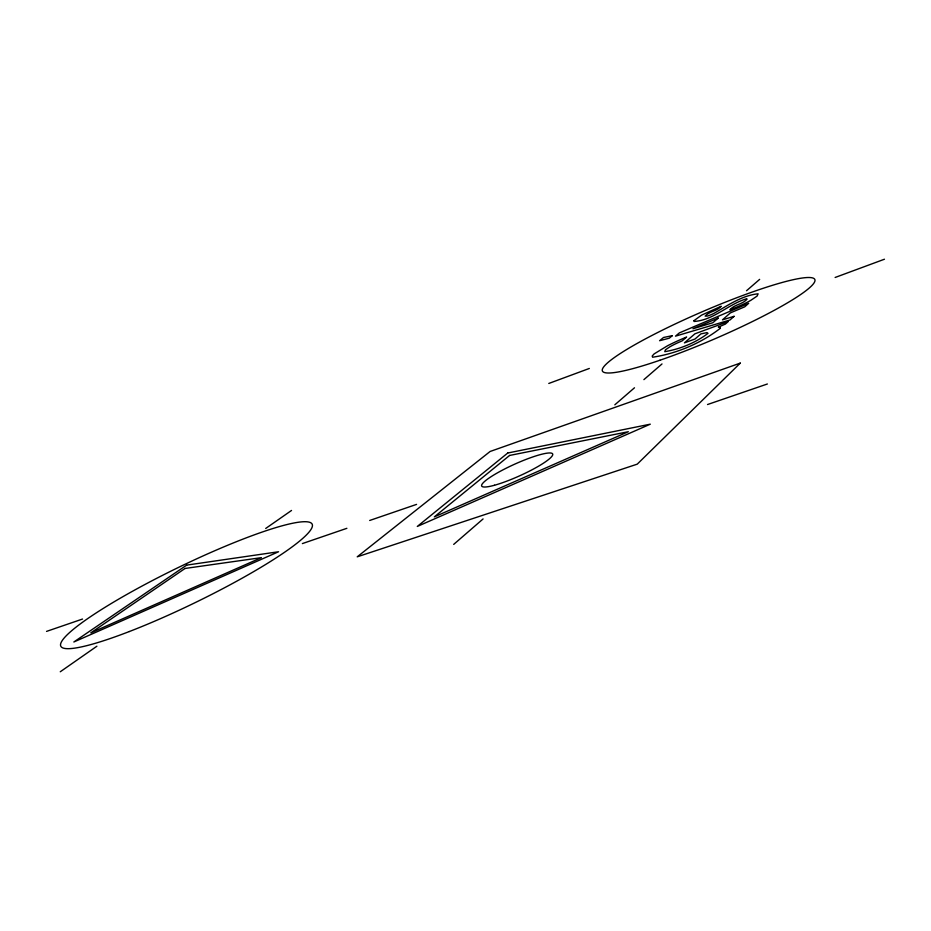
<?xml version="1.0" encoding="UTF-8"?>
<svg xmlns="http://www.w3.org/2000/svg" width="931" height="931" viewBox="0 0 931 931"><rect width="100%" height="100%" fill="white"/><g stroke="black" fill="none" stroke-linecap="round" stroke-linejoin="round"><path stroke-width="1.4" d="M453.7 544.391L483.084 518.939M614.832 404.81L634.488 387.785M643.903 379.627L661.999 363.951M746.534 290.728L759.649 279.37M60.259 671.775L96.894 646.219M265.696 528.471L291.531 510.456M548.778 383.467L589.335 368.455M835.13 277.473L884.45 259.225M46.55 631.393L82.533 619.045M302.377 543.588L346.867 528.319M369.688 520.476L416.564 504.393M707.537 404.531L767.377 383.991M694.049 320.613L694.037 321.463C713.716 320.217 728.31 304.181 746.557 298.781L747.139 299.072C742.612 304.425 734.431 304.402 729.927 309.802L735.723 307.533A20.622 2.56 -23.2 0 0 750.747 300.376L757.054 296.105L758.125 293.8C742.077 295.441 728.019 305.263 714.333 313.165A5.633 0.698 -23.3 0 1 707.211 316.098L705.151 316.109C709.434 311.245 716.963 311.233 721.188 306.264L701.602 315.12L694.049 320.613M720.396 328.236C701.218 343.155 676.651 353.64 652.608 357.213L652.189 356.049L654.097 353.92L667.55 345.75A35.262 4.702 -23.4 0 1 686.636 337.034L682.167 340.862L679.048 342.212A18.003 2.397 -23.4 0 0 669.901 346.798L665.537 349.73L664.746 351.674C680.049 349.148 695.608 342.736 708.002 333.368L707.036 332.588L700.903 333.892L695.061 338.989L684.401 342.887L694.922 333.81L728.251 321.521L725.377 324.081L718.36 327.107L720.059 327.351L720.396 328.236M740.296 363.102L637.246 464.15L357.225 556.831L490.09 451.488L740.296 363.102M734.082 316.331L729.927 320.02L675.499 336.149L679.351 332.902L748.687 303.308L744.753 306.811L730.381 312.897L722.479 319.845L734.082 316.331M718.208 318.076L712.867 322.731L692.943 328.771L718.208 318.076M672.275 335.684L669.273 338.197L659.602 340.711L663.535 337.476L672.275 335.684M509.571 455.457L434.335 516.88L628.32 431.716L509.571 455.457M507.756 453.013L417.297 526.446L650.292 424.175L507.756 453.013M185.06 568.457L90.807 632.859L261.402 557.646L185.06 568.457M186.677 565.117L73.84 641.994L278.555 551.757L186.677 565.117M659.951 360.227A115.619 14.919 -23.3 0 0 814.869 279.614A115.619 14.919 -23.3 0 0 651.083 335.905A115.619 14.919 -23.3 0 0 659.951 360.227M494.524 485.237A38.951 6.331 -24.3 0 0 552.246 455.829A38.951 6.331 -24.3 0 0 504.567 469.026A38.951 6.331 -24.3 0 0 494.524 485.237M129.339 631.532A139.731 19.481 -25.9 0 0 312.257 524.397A139.731 19.481 -25.9 0 0 117.806 599.634A139.731 19.481 -25.9 0 0 129.339 631.532"/></g></svg>
